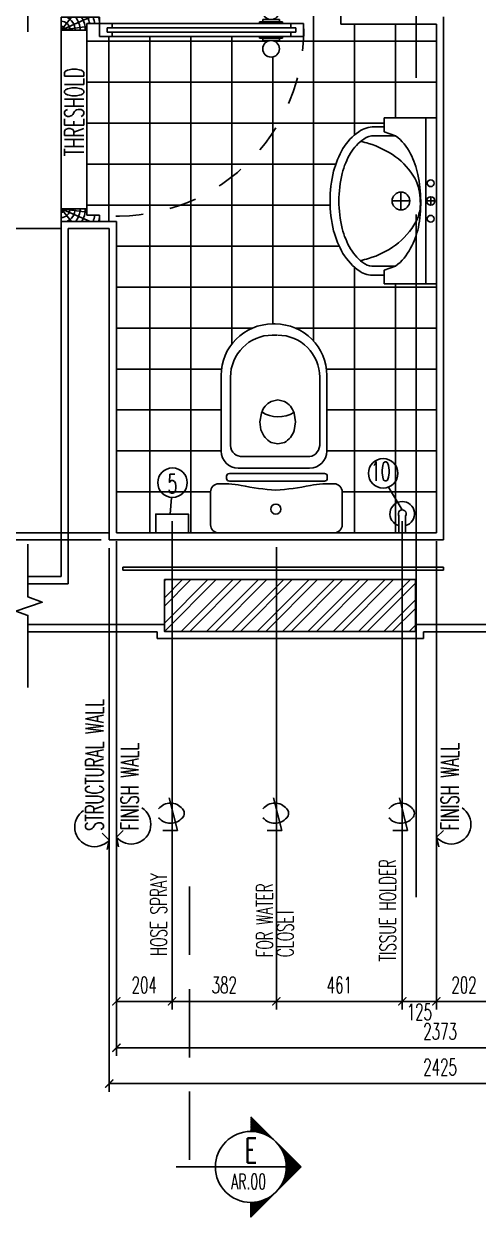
# Model space of a CAD drawing. Extents: x 417646.6 to 417675.4, y 43413.5 to 43433.4.
# Drawn here: x 417665.004 to 417666.669, y 43426.786 to 43431.155 of the extents above; entities that cross this region are included whole.
import ezdxf
from ezdxf.enums import TextEntityAlignment as Align

# ---------------------------------------------------------------- set-up
doc = ezdxf.new("R2010")
doc.units = 0
doc.header["$MEASUREMENT"] = 0
doc.header["$PDMODE"] = 3
doc.header["$PDSIZE"] = 0.1
doc.linetypes.add('CENTERX2', pattern=[4, 2.5, -0.5, 0.5, -0.5])
doc.linetypes.add('HIDDEN', pattern=[0.375, 0.25, -0.125])
doc.layers.get('0').update_dxf_attribs({"linetype": 'CONTINUOUS'})
doc.layers.get('DEFPOINTS').update_dxf_attribs({"linetype": 'CONTINUOUS'})
for name, color, linetype in [('2', 2, 'CONTINUOUS'), ('ARCDIMR', 4, 'CONTINUOUS'), ('AXES', 11, 'CENTERX2'), ('DIM', 4, 'CONTINUOUS'), ('Dimout', 4, 'CONTINUOUS'), ('DOOR', 4, 'CONTINUOUS'), ('DW', 7, 'CONTINUOUS'), ('ELE', 3, 'CONTINUOUS'), ('ELEV-MARK', 6, 'CONTINUOUS'), ('FHC', 2, 'CONTINUOUS'), ('FIX', 3, 'CONTINUOUS'), ('INSUL', 7, 'CONTINUOUS'), ('JUMP', 2, 'CONTINUOUS'), ('Plaster', 7, 'CONTINUOUS'), ('SUNI-FUR', 3, 'CONTINUOUS'), ('Tile', 5, 'CONTINUOUS'), ('TXT', 2, 'CONTINUOUS'), ('WALL', 6, 'CONTINUOUS')]:
    doc.layers.add(name, color=color, linetype=linetype)
doc.styles.add('ROMANS', font='ROMANS.shx', dxfattribs={"width": 0.6})
doc.dimstyles.new('R50', dxfattribs={"dimscale": 0, "dimtxt": 0.06, "dimasz": 0.03, "dimexe": 0.03, "dimexo": 0.03, "dimgap": 0.03, "dimtad": 1, "dimdec": 0, "dimlfac": 1000, "dimzin": 13, "dimdsep": 46, "dimtxsty": 'ROMANS', "dimblk": 'ARCHTICK', "dimcen": 0.09, "dimclrd": 4, "dimclre": 4, "dimclrt": 2, "dimadec": 0, "dimazin": 0, "dimtfac": 1, "dimtdec": 0, "dimtofl": 0, "dimtmove": 2, "dimatfit": 3, "dimldrblk": 'CLOSEDBLANK', "dimfxl": 0, "dimtolj": 1, "dimtzin": 0, "dimarcsym": 0})

# ---------------------------------------------------------------- blocks, each defined once
blk = doc.blocks.new('A$C3CD36B94')
at = {"layer": 'DOOR', "color": 0, "linetype": 'ByBlock'}
for p, q in [((105.9, 950.4), (55.9, 950.4)), ((55.9, 800.4), (55.9, 950.4)), ((105.9, 850.4), (105.9, 950.4)), ((805.9, 950.4), (855.9, 950.4)), ((805.9, 850.4), (805.9, 950.4)), ((855.9, 800.4), (855.9, 950.4)), ((855.9, 950.4), (855.9, 800.4)), ((80.9, 850.4), (105.9, 850.4)), ((80.9, 800.4), (80.9, 850.4)), ((830.9, 850.4), (805.9, 850.4)), ((830.9, 800.4), (830.9, 850.4)), ((55.9, 800.4), (80.9, 800.4)), ((130.9, 800.4), (80.9, 800.4)), ((80.9, 750.4), (80.9, 800.4)), ((130.9, 800.4), (130.9, 750.4)), ((855.9, 800.4), (830.9, 800.4)), ((97.9, 750.4), (80.9, 750.4)), ((113.9, 770.4), (97.9, 770.4)), ((97.9, 770.4), (97.9, 750.4)), ((113.9, 750.4), (113.9, 770.4)), ((130.9, 750.4), (113.9, 750.4)), ((64.7, 95.4), (64.7, 160.2)), ((73.7, 160.2), (64.7, 160.2)), ((73.7, 172.8), (73.7, 82.8)), ((80.9, 172.8), (73.7, 172.8)), ((73.7, 95.4), (73.7, 160.2)), ((130.9, 172.8), (138.1, 172.8)), ((138.1, 172.8), (138.1, 82.8)), ((138.1, 95.4), (138.1, 160.2)), ((138.1, 160.2), (147.1, 160.2)), ((147.1, 95.4), (147.1, 160.2)), ((73.7, 95.4), (64.7, 95.4)), ((138.1, 95.4), (147.1, 95.4)), ((80.9, 82.8), (73.7, 82.8)), ((80.9, 50.4), (80.9, 0.4)), ((80.9, 50.4), (97.9, 50.4)), ((97.9, 50.4), (97.9, 30.4)), ((113.9, 50.4), (113.9, 30.4)), ((113.9, 50.4), (130.9, 50.4)), ((130.9, 82.8), (138.1, 82.8)), ((130.9, 50.4), (130.9, 0.4)), ((130.9, 0.4), (80.9, 0.4)), ((80.9, 0.4), (130.9, 0.4)), ((97.9, 30.4), (113.9, 30.4))]:
    blk.add_line(p, q, dxfattribs=at)
at = {"layer": 'DOOR', "color": 9, "linetype": 'ByBlock'}
for p, q in [((105.9, 950.4), (55.9, 910.3)), ((105.9, 950.4), (55.9, 836.7)), ((105.9, 950.4), (92.6, 850.4)), ((805.9, 950.4), (819.3, 850.4)), ((805.9, 950.4), (855.9, 836.7)), ((805.9, 950.4), (855.9, 910.3))]:
    blk.add_line(p, q, dxfattribs=at)
at = {"layer": 'DOOR', "linetype": 'ByBlock'}
for p, q in [((80.9, 750.4), (80.9, 50.4)), ((97.9, 750.4), (97.9, 50.4)), ((113.9, 750.4), (113.9, 50.4)), ((130.9, 50.4), (130.9, 750.4))]:
    blk.add_line(p, q, dxfattribs=at)
at = {"layer": 'DOOR', "color": 0, "linetype": 'ByBlock'}
for centre in [(32.4, 127.8), (179.5, 127.8)]:
    blk.add_circle(centre, 32.4, dxfattribs=at)
at = {"layer": 'DOOR', "color": 9, "linetype": 'ByBlock'}
for centre, radius, start, end in [((105.9, 950.4), 34.4, 180, 270), ((105.9, 950.4), 14.4, 180, 270), ((805.9, 950.4), 34.4, 270, 0), ((805.9, 950.4), 14.4, 270, 0), ((105.9, 950.4), 54.4, 203.2074, 270), ((105.9, 950.4), 74.4, 227.7764, 270), ((805.9, 950.4), 54.4, 270, 336.7926), ((805.9, 950.4), 74.4, 270, 312.2236), ((105.9, 950.4), 94.4, 238.0182, 270), ((105.9, 950.4), 114.4, 244.0838, 257.3774), ((805.9, 950.4), 94.4, 270, 301.9818), ((105.9, 950.4), 134.4, 248.1598, 259.28), ((105.9, 950.4), 154.4, 251.1053, 256.2858), ((805.9, 950.4), 134.4, 280.72, 291.8402), ((805.9, 950.4), 154.4, 283.7142, 288.8947)]:
    blk.add_arc(centre, radius, start, end, dxfattribs=at)
at = {"layer": 'DOOR', "linetype": 'HIDDEN', "ltscale": 0.5}
blk.add_arc((105.9, 728.6), 728.6, 268.0335, 5.6617, dxfattribs=at)
blk = doc.blocks.new('2')
at = {"layer": 'SUNI-FUR', "linetype": 'Continuous'}
for p, q in [((0.0137, 0.765), (0.0041, 0.765)), ((0.0159, 0.7241), (-0.0034, 0.7241)), ((-0.1849, 0.576), (-0.1849, 0.2998)), ((-0.1587, 0.5702), (-0.1587, 0.3197)), ((0.1683, 0.3197), (0.1683, 0.5702)), ((0.2027, 0.2998), (0.2027, 0.576)), ((-0.005, 0.4872), (-0.0292, 0.4813)), ((0.0193, 0.4813), (-0.005, 0.4872)), ((-0.0651, 0.438), (-0.0703, 0.4064)), ((0.0603, 0.4064), (0.0551, 0.438)), ((-0.0703, 0.4064), (-0.0651, 0.3747)), ((0.0565, 0.3772), (0.0603, 0.4064)), ((-0.0292, 0.3314), (-0.005, 0.3255)), ((-0.005, 0.3255), (0.0193, 0.3314)), ((-0.1129, 0.2792), (0.0084, 0.2792)), ((0.0012, 0.2792), (0.1226, 0.2792)), ((0.0084, 0.2792), (0.0012, 0.2792)), ((-0.1219, 0.2368), (0.0089, 0.2368)), ((0.0089, 0.2368), (0.1397, 0.2368)), ((-0.2113, 0.1798), (-0.1699, 0.1798)), ((-0.1863, 0.1994), (-0.1863, 0.2076)), ((-0.1763, 0.2176), (0.1724, 0.2176)), ((0.1724, 0.1894), (-0.1763, 0.1894)), ((0.1743, 0.1798), (0.2113, 0.1798)), ((0.1743, 0.1798), (0.1743, 0.1798)), ((0.1824, 0.2076), (0.1824, 0.1994)), ((-0.2413, 0.03), (-0.2413, 0.1498)), ((0.2413, 0.1498), (0.2413, 0.03)), ((0.2113, 0), (-0.2113, 0))]:
    blk.add_line(p, q, dxfattribs=at)
blk.add_circle((0.0019, 0.0872), 0.0184, dxfattribs=at)
for centre, radius, start, end in [((0.0041, 0.576), 0.189, 90, 180), ((0.0137, 0.576), 0.189, 0, 90), ((-0.0048, 0.5702), 0.1539, 90, 180), ((0.0144, 0.5702), 0.1539, 0, 90), ((0.0019, 0.4207), 0.0682, 117.1532, 141.0758), ((-0.0119, 0.4207), 0.0682, 38.9242, 62.8468), ((0.0126, 0.412), 0.082, 141.0758, 161.504), ((-0.0074, 0.5367), 0.1117, 239.4234, 302.9162), ((-0.0226, 0.412), 0.082, 18.496, 38.9242), ((0.0126, 0.4007), 0.082, 198.496, 218.9242), ((-0.0289, 0.4058), 0.0901, 321.0758, 341.504), ((-0.1156, 0.3224), 0.0432, 183.5129, 273.5129), ((0.0019, 0.392), 0.0682, 218.9242, 242.8468), ((-0.0119, 0.392), 0.0682, 297.1532, 321.0758), ((0.1252, 0.3224), 0.0432, 266.4871, 356.4871), ((-0.1219, 0.2998), 0.063, 180, 270), ((0.1397, 0.2998), 0.063, 270, 0), ((-0.2113, 0.1498), 0.03, 90, 180), ((-0.1763, 0.2076), 0.01, 90, 180), ((-0.1763, 0.1994), 0.01, 180, 270), ((-0.2015, -0.2523), 0.4332, 79.7535, 85.8109), ((0.2059, -0.2523), 0.4332, 94.1891, 100.2465), ((0.1724, 0.2076), 0.01, 0, 90), ((0.1724, 0.1994), 0.01, 270, 0), ((0.2113, 0.1498), 0.03, 0, 90), ((0.0746, 1.126), 0.9726, 258.1938, 265.7347), ((-0.0701, 1.126), 0.9726, 274.2653, 281.8062), ((-0.2113, 0.03), 0.03, 180, 270), ((0.2113, 0.03), 0.03, 270, 0)]:
    blk.add_arc(centre, radius, start, end, dxfattribs=at)
blk = doc.blocks.new('3')
at = {"layer": 'SUNI-FUR', "linetype": 'Continuous'}
for p, q in [((-0.3039, 0), (-0.3039, -0.1919)), ((0.3039, 0), (-0.3039, 0)), ((0.3039, -0.1919), (0.3039, 0)), ((0.3039, -0.039), (-0.3039, -0.039)), ((0.0156, -0.021), (-0.0155, -0.021)), ((0, -0.0055), (0, -0.0366)), ((0.0325, -0.13), (-0.0325, -0.13)), ((0, -0.0975), (0, -0.1625)), ((-0.2537, -0.1919), (-0.2387, -0.1496)), ((-0.2389, -0.2275), (-0.2389, -0.15)), ((0.2387, -0.1496), (0.2537, -0.1919)), ((0.2389, -0.15), (0.2389, -0.2275)), ((-0.3039, -0.1919), (-0.2537, -0.1919)), ((-0.2714, -0.2275), (-0.2714, -0.1919)), ((0.2537, -0.1919), (0.3039, -0.1919)), ((0.2714, -0.1919), (0.2714, -0.2275))]:
    blk.add_line(p, q, dxfattribs=at)
for centre, radius in [((-0.065, -0.021), 0.0124), ((0, -0.021), 0.0155), ((0.065, -0.021), 0.0124), ((0, -0.13), 0.0325)]:
    blk.add_circle(centre, radius, dxfattribs=at)
for centre, radius, start, end in [((-0.028, -0.3651), 0.3068, 103.0865, 118.1878), ((0.0537, -0.3121), 0.2697, 118.7422, 143.0578), ((-0.0078, -0.528), 0.4705, 89.0532, 100.9895), ((-0.012, -0.189), 0.1301, 84.8536, 119.4454), ((0.0031, -0.2275), 0.1682, 61.4441, 91.1678), ((0, -0.5271), 0.4694, 78.0637, 90), ((-0.0403, -0.2967), 0.2498, 35.9608, 60.2764), ((0.0338, -0.3673), 0.3061, 62.9623, 78.0637), ((-0.0851, -0.2667), 0.1932, 117.0377, 142.6695), ((0.0851, -0.2667), 0.1932, 37.3305, 62.9623), ((0.104, -0.3429), 0.3284, 144.0392, 163.2739), ((-0.104, -0.3429), 0.3284, 16.7261, 35.9608), ((-0.1911, -0.2352), 0.0807, 174.5539, 214.673), ((-0.1868, -0.2338), 0.0525, 173.0893, 213.2084), ((0.2045, -0.3731), 0.4333, 163.2739, 167.375), ((-0.2045, -0.3731), 0.4333, 12.7359, 16.7261), ((0.1708, -0.2275), 0.068, 325.327, 0), ((0.1708, -0.2275), 0.1005, 325.327, 0), ((-0.0828, -0.1603), 0.2123, 214.673, 239.0867), ((-0.0828, -0.1603), 0.1798, 214.673, 239.0867), ((0.0893, -0.1711), 0.1672, 300.9133, 325.327), ((0.0893, -0.1711), 0.1997, 300.9133, 325.327), ((-0.0354, -0.0811), 0.3046, 239.0867, 256.0699), ((-0.0354, -0.0811), 0.2721, 239.0867, 256.0699), ((0, 0.0617), 0.4192, 256.0699, 270), ((0, 0.0617), 0.4192, 270, 283.9301), ((0.0354, -0.0811), 0.2721, 283.9301, 300.9133), ((0.0354, -0.0811), 0.3046, 283.9301, 300.9133), ((0, 0.0617), 0.4517, 256.0699, 270), ((0, 0.0617), 0.4517, 270, 283.9301)]:
    blk.add_arc(centre, radius, start, end, dxfattribs=at)
blk = doc.blocks.new('A$C785E76E1')
at = {"layer": 'JUMP'}
for p, q in [((0.033, 0.0529), (0.033, 0.1149)), ((0.057, 0.0529), (0.057, 0.1149))]:
    blk.add_line(p, q, dxfattribs=at)
for radius, start, end in [(0.045, 105.4782, 74.5218), (0.0144, 146.4427, 33.5573)]:
    blk.add_arc((0.045, 0.045), radius, start, end, dxfattribs=at)
blk = doc.blocks.new('_ARCHTICK')
at = {"color": 0, "linetype": 'ByBlock', "const_width": 0.15}
blk.add_lwpolyline([(-0.5, -0.5), (0.5, 0.5)], dxfattribs=at)
blk = doc.blocks.new('*D114')
at = {"layer": '2', "color": 4, "lineweight": -2}
for p, q in [((417665.5473, 43429.3337), (417665.5473, 43427.546)), ((417665.9296, 43429.2388), (417665.9296, 43427.546)), ((417665.5473, 43427.576), (417665.9296, 43427.576))]:
    blk.add_line(p, q, dxfattribs=at)
at = {"layer": 'DEFPOINTS', "color": 0}
for p in [(417665.5473, 43429.3637), (417665.9296, 43429.2688), (417665.9296, 43427.576)]:
    blk.add_point(p, dxfattribs=at)
at = {"layer": '2', "color": 4, "lineweight": -2, "xscale": 0.03, "yscale": 0.03, "zscale": 0.03, "rotation": 180}
blk.add_blockref('_ARCHTICK', (417665.5473, 43427.576), dxfattribs=at)
at = {"layer": '2', "color": 4, "lineweight": -2, "xscale": 0.03, "yscale": 0.03, "zscale": 0.03}
blk.add_blockref('_ARCHTICK', (417665.9296, 43427.576), dxfattribs=at)
at = {"layer": '2', "color": 2, "insert": (417665.7385, 43427.636), "char_height": 0.06, "attachment_point": 5, "style": 'ROMANS'}
blk.add_mtext('\\A1;382', dxfattribs=at)
blk = doc.blocks.new('_ClosedBlank')
at = {"color": 0, "linetype": 'ByBlock', "lineweight": -2}
for p, q in [((-1, 0.17), (0, 0)), ((-1, 0.17), (-1, -0.17)), ((0, 0), (-1, -0.17))]:
    blk.add_line(p, q, dxfattribs=at)
blk = doc.blocks.new('*D115')
at = {"layer": '2', "color": 4, "lineweight": -2}
for p, q in [((417666.3908, 43429.3347), (417666.3908, 43427.546)), ((417665.9296, 43429.2388), (417665.9296, 43427.546)), ((417665.9296, 43427.576), (417666.3908, 43427.576))]:
    blk.add_line(p, q, dxfattribs=at)
at = {"layer": 'DEFPOINTS', "color": 0}
for p in [(417666.3908, 43429.3647), (417665.9296, 43429.2688), (417666.3908, 43427.576)]:
    blk.add_point(p, dxfattribs=at)
at = {"layer": '2', "color": 4, "lineweight": -2, "xscale": 0.03, "yscale": 0.03, "zscale": 0.03, "rotation": 180}
blk.add_blockref('_ARCHTICK', (417665.9296, 43427.576), dxfattribs=at)
at = {"layer": '2', "color": 4, "lineweight": -2, "xscale": 0.03, "yscale": 0.03, "zscale": 0.03}
blk.add_blockref('_ARCHTICK', (417666.3908, 43427.576), dxfattribs=at)
at = {"layer": '2', "color": 2, "insert": (417666.1602, 43427.636), "char_height": 0.06, "attachment_point": 5, "style": 'ROMANS'}
blk.add_mtext('\\A1;461', dxfattribs=at)
blk = doc.blocks.new('SCNTR', base_point=(3632.66, 549.66))
for q in [(3633.89, 554.57), (3636.1, 543.44)]:
    blk.add_line((3631.12, 543.44), q)
for centre, radius, start, end in [((3633.47, 547.5), 5.23, 39.4883, 140.5117), ((3630.8, 549.38), 1.99, 133.3084, 182.4789), ((3630.8, 549.21), 1.99, 177.5211, 226.6916), ((3633.47, 551.09), 5.23, 219.4883, 320.5117)]:
    blk.add_arc(centre, radius, start, end)
blk = doc.blocks.new('*D116')
at = {"layer": '2', "color": 4, "lineweight": -2}
for p, q in [((417666.3908, 43429.3047), (417666.3908, 43427.546)), ((417666.5161, 43429.2612), (417666.5161, 43427.546)), ((417666.3908, 43427.576), (417666.5161, 43427.576))]:
    blk.add_line(p, q, dxfattribs=at)
at = {"layer": 'DEFPOINTS', "color": 0}
for p in [(417666.3908, 43429.3347), (417666.5161, 43429.2912), (417666.5161, 43427.576)]:
    blk.add_point(p, dxfattribs=at)
at = {"layer": '2', "color": 4, "lineweight": -2, "xscale": 0.03, "yscale": 0.03, "zscale": 0.03, "rotation": 180}
blk.add_blockref('_ARCHTICK', (417666.3908, 43427.576), dxfattribs=at)
at = {"layer": '2', "color": 4, "lineweight": -2, "xscale": 0.03, "yscale": 0.03, "zscale": 0.03}
blk.add_blockref('_ARCHTICK', (417666.5161, 43427.576), dxfattribs=at)
at = {"layer": '2', "color": 2, "insert": (417666.4535, 43427.537), "char_height": 0.06, "attachment_point": 5, "style": 'ROMANS'}
blk.add_mtext('\\A1;125', dxfattribs=at)
blk = doc.blocks.new('*D117')
at = {"layer": '2', "color": 4, "lineweight": -2}
for p, q in [((417665.3431, 43429.2612), (417665.3431, 43427.546)), ((417665.5473, 43429.2612), (417665.5473, 43427.546)), ((417665.5473, 43427.576), (417665.3431, 43427.576))]:
    blk.add_line(p, q, dxfattribs=at)
at = {"layer": 'DEFPOINTS', "color": 0}
for p in [(417665.3431, 43429.2912), (417665.5473, 43429.2912), (417665.3431, 43427.576)]:
    blk.add_point(p, dxfattribs=at)
at = {"layer": '2', "color": 4, "lineweight": -2, "xscale": 0.03, "yscale": 0.03, "zscale": 0.03, "rotation": 180}
blk.add_blockref('_ARCHTICK', (417665.3431, 43427.576), dxfattribs=at)
at = {"layer": '2', "color": 4, "lineweight": -2, "xscale": 0.03, "yscale": 0.03, "zscale": 0.03}
blk.add_blockref('_ARCHTICK', (417665.5473, 43427.576), dxfattribs=at)
at = {"layer": '2', "color": 2, "insert": (417665.4452, 43427.636), "char_height": 0.06, "attachment_point": 5, "style": 'ROMANS'}
blk.add_mtext('\\A1;204', dxfattribs=at)
blk = doc.blocks.new('*D122')
at = {"layer": '2', "color": 4, "lineweight": -2}
for p, q in [((417666.5161, 43428.3736), (417666.5161, 43427.546)), ((417666.7181, 43428.3736), (417666.7181, 43427.546)), ((417666.5161, 43427.576), (417666.7181, 43427.576))]:
    blk.add_line(p, q, dxfattribs=at)
at = {"layer": 'DEFPOINTS', "color": 0}
for p in [(417666.5161, 43428.4036), (417666.7181, 43428.4036), (417666.7181, 43427.576)]:
    blk.add_point(p, dxfattribs=at)
at = {"layer": '2', "color": 4, "lineweight": -2, "xscale": 0.03, "yscale": 0.03, "zscale": 0.03, "rotation": 180}
blk.add_blockref('_ARCHTICK', (417666.5161, 43427.576), dxfattribs=at)
at = {"layer": '2', "color": 4, "lineweight": -2, "xscale": 0.03, "yscale": 0.03, "zscale": 0.03}
blk.add_blockref('_ARCHTICK', (417666.7181, 43427.576), dxfattribs=at)
at = {"layer": '2', "color": 2, "insert": (417666.6171, 43427.636), "char_height": 0.06, "attachment_point": 5, "style": 'ROMANS'}
blk.add_mtext('\\A1;202', dxfattribs=at)
blk = doc.blocks.new('*D123')
at = {"layer": '2', "color": 4, "lineweight": -2}
for p, q in [((417665.3431, 43429.2612), (417665.3431, 43427.3759)), ((417667.7161, 43429.1012), (417667.7161, 43427.3759)), ((417665.3431, 43427.4059), (417667.7161, 43427.4059))]:
    blk.add_line(p, q, dxfattribs=at)
at = {"layer": 'DEFPOINTS', "color": 0}
for p in [(417665.3431, 43429.2912), (417667.7161, 43429.1312), (417667.7161, 43427.4059)]:
    blk.add_point(p, dxfattribs=at)
at = {"layer": '2', "color": 4, "lineweight": -2, "xscale": 0.03, "yscale": 0.03, "zscale": 0.03, "rotation": 180}
blk.add_blockref('_ARCHTICK', (417665.3431, 43427.4059), dxfattribs=at)
at = {"layer": '2', "color": 4, "lineweight": -2, "xscale": 0.03, "yscale": 0.03, "zscale": 0.03}
blk.add_blockref('_ARCHTICK', (417667.7161, 43427.4059), dxfattribs=at)
at = {"layer": '2', "color": 2, "insert": (417666.5296, 43427.4659), "char_height": 0.06, "attachment_point": 5, "style": 'ROMANS'}
blk.add_mtext('\\A1;2373', dxfattribs=at)
blk = doc.blocks.new('*D124')
at = {"layer": '2', "color": 4, "lineweight": -2}
for p, q in [((417665.3171, 43429.2352), (417665.3171, 43427.2449)), ((417667.7421, 43429.0752), (417667.7421, 43427.2449)), ((417667.7421, 43427.2749), (417665.3171, 43427.2749))]:
    blk.add_line(p, q, dxfattribs=at)
at = {"layer": 'DEFPOINTS', "color": 0}
for p in [(417665.3171, 43429.2652), (417667.7421, 43429.1052), (417665.3171, 43427.2749)]:
    blk.add_point(p, dxfattribs=at)
at = {"layer": '2', "color": 4, "lineweight": -2, "xscale": 0.03, "yscale": 0.03, "zscale": 0.03, "rotation": 180}
blk.add_blockref('_ARCHTICK', (417665.3171, 43427.2749), dxfattribs=at)
at = {"layer": '2', "color": 4, "lineweight": -2, "xscale": 0.03, "yscale": 0.03, "zscale": 0.03}
blk.add_blockref('_ARCHTICK', (417667.7421, 43427.2749), dxfattribs=at)
at = {"layer": '2', "color": 2, "insert": (417666.5296, 43427.3349), "char_height": 0.06, "attachment_point": 5, "style": 'ROMANS'}
blk.add_mtext('\\A1;2425', dxfattribs=at)
blk = doc.blocks.new('*D136')
at = {"layer": '2', "color": 4, "lineweight": -2}
for p, q in [((417665.1371, 43431.2052), (417664.2777, 43431.2052)), ((417664.3077, 43431.2052), (417664.3077, 43430.4052)), ((417665.1371, 43430.4052), (417664.2777, 43430.4052))]:
    blk.add_line(p, q, dxfattribs=at)
at = {"layer": 'DEFPOINTS', "color": 0}
for p in [(417665.1671, 43431.2052), (417664.3077, 43430.4052), (417665.1671, 43430.4052)]:
    blk.add_point(p, dxfattribs=at)
at = {"layer": '2', "color": 4, "lineweight": -2, "xscale": 0.03, "yscale": 0.03, "zscale": 0.03}
for p, rotation in [((417664.3077, 43431.2052), 90), ((417664.3077, 43430.4052), 270)]:
    blk.add_blockref('_ARCHTICK', p, dxfattribs=dict(at, rotation=rotation))
at = {"layer": '2', "color": 2, "insert": (417664.2477, 43430.8052), "char_height": 0.06, "attachment_point": 5, "rotation": 90, "style": 'ROMANS'}
blk.add_mtext('\\A1;800', dxfattribs=at)
blk = doc.blocks.new('*D137')
at = {"layer": '2', "color": 4, "lineweight": -2}
for p, q in [((417665.0456, 43430.4052), (417664.2777, 43430.4052)), ((417664.3077, 43430.4052), (417664.3077, 43429.2912)), ((417665.3131, 43429.2912), (417664.2777, 43429.2912))]:
    blk.add_line(p, q, dxfattribs=at)
at = {"layer": 'DEFPOINTS', "color": 0}
for p in [(417665.0756, 43430.4052), (417664.3077, 43429.2912), (417665.3431, 43429.2912)]:
    blk.add_point(p, dxfattribs=at)
at = {"layer": '2', "color": 4, "lineweight": -2, "xscale": 0.03, "yscale": 0.03, "zscale": 0.03}
for p, rotation in [((417664.3077, 43430.4052), 90), ((417664.3077, 43429.2912), 270)]:
    blk.add_blockref('_ARCHTICK', p, dxfattribs=dict(at, rotation=rotation))
at = {"layer": '2', "color": 2, "insert": (417664.2477, 43429.8482), "char_height": 0.06, "attachment_point": 5, "rotation": 90, "style": 'ROMANS'}
blk.add_mtext('\\A1;1114', dxfattribs=at)
blk = doc.blocks.new('*D138')
at = {"layer": '2', "color": 4, "lineweight": -2}
for p, q in [((417665.3131, 43431.3292), (417664.1131, 43431.3292)), ((417664.1431, 43429.2912), (417664.1431, 43431.3292)), ((417665.3131, 43429.2912), (417664.1131, 43429.2912))]:
    blk.add_line(p, q, dxfattribs=at)
at = {"layer": 'DEFPOINTS', "color": 0}
for p in [(417664.1431, 43431.3292), (417665.3431, 43431.3292), (417665.3431, 43429.2912)]:
    blk.add_point(p, dxfattribs=at)
at = {"layer": '2', "color": 4, "lineweight": -2, "xscale": 0.03, "yscale": 0.03, "zscale": 0.03}
for p, rotation in [((417664.1431, 43431.3292), 90), ((417664.1431, 43429.2912), 270)]:
    blk.add_blockref('_ARCHTICK', p, dxfattribs=dict(at, rotation=rotation))
at = {"layer": '2', "color": 2, "insert": (417664.0831, 43430.3102), "char_height": 0.06, "attachment_point": 5, "rotation": 90, "style": 'ROMANS'}
blk.add_mtext('\\A1;2038', dxfattribs=at)
blk = doc.blocks.new('*D139')
at = {"layer": '2', "color": 4, "lineweight": -2}
for p, q in [((417665.2871, 43431.3552), (417663.9642, 43431.3552)), ((417663.9942, 43431.3552), (417663.9942, 43429.2652)), ((417665.2871, 43429.2652), (417663.9642, 43429.2652))]:
    blk.add_line(p, q, dxfattribs=at)
at = {"layer": 'DEFPOINTS', "color": 0}
for p in [(417665.3171, 43431.3552), (417663.9942, 43429.2652), (417665.3171, 43429.2652)]:
    blk.add_point(p, dxfattribs=at)
at = {"layer": '2', "color": 4, "lineweight": -2, "xscale": 0.03, "yscale": 0.03, "zscale": 0.03}
for p, rotation in [((417663.9942, 43431.3552), 90), ((417663.9942, 43429.2652), 270)]:
    blk.add_blockref('_ARCHTICK', p, dxfattribs=dict(at, rotation=rotation))
at = {"layer": '2', "color": 2, "insert": (417663.9342, 43430.3102), "char_height": 0.06, "attachment_point": 5, "rotation": 90, "style": 'ROMANS'}
blk.add_mtext('\\A1;2090', dxfattribs=at)
blk = doc.blocks.new('*X36')
at = {"color": 0}
for p, q in [((14608, 7877), (14819, 8088)), ((14625, 7890), (14821, 8086)), ((14637, 7899), (14823, 8084)), ((14647, 7905), (14825, 8082)), ((14656, 7910), (14826, 8081)), ((14664, 7915), (14828, 8079)), ((14671, 7919), (14830, 8077)), ((14678, 7922), (14832, 8075)), ((14685, 7925), (14833, 8073)), ((14691, 7928), (14835, 8072)), ((14697, 7930), (14837, 8070)), ((14703, 7933), (14839, 8068)), ((14709, 7935), (14841, 8066)), ((14714, 7937), (14842, 8065)), ((14719, 7938), (14844, 8063)), ((14725, 7940), (14846, 8061)), ((14730, 7941), (14848, 8059)), ((14734, 7943), (14849, 8058)), ((14739, 7944), (14851, 8056)), ((14744, 7945), (14853, 8054)), ((14749, 7946), (14855, 8052)), ((14753, 7947), (14856, 8051)), ((14757, 7948), (14858, 8049)), ((14762, 7949), (14860, 8047)), ((14766, 7950), (14862, 8045)), ((14770, 7950), (14863, 8043)), ((14774, 7951), (14865, 8042)), ((14778, 7951), (14867, 8040)), ((14782, 7952), (14869, 8038)), ((14786, 7952), (14871, 8036)), ((14790, 7953), (14872, 8035)), ((14794, 7953), (14874, 8033)), ((14798, 7953), (14876, 8031)), ((14802, 7953), (14878, 8029)), ((14805, 7954), (14879, 8028)), ((14809, 7954), (14881, 8026)), ((14813, 7954), (14883, 8024)), ((14816, 7954), (14885, 8022)), ((14820, 7954), (14886, 8020)), ((14823, 7954), (14888, 8019)), ((14827, 7954), (14890, 8017)), ((14830, 7954), (14892, 8015)), ((14834, 7953), (14894, 8013)), ((14837, 7953), (14895, 8012)), ((14840, 7953), (14897, 8010)), ((14844, 7953), (14899, 8008)), ((14847, 7953), (14901, 8006)), ((14850, 7952), (14902, 8005)), ((14853, 7952), (14904, 8003)), ((14856, 7952), (14906, 8001)), ((14860, 7951), (14908, 7999)), ((14863, 7951), (14909, 7997)), ((14866, 7950), (14911, 7996)), ((14869, 7950), (14913, 7994)), ((14872, 7949), (14915, 7992)), ((14875, 7949), (14917, 7990)), ((14878, 7948), (14918, 7989)), ((14881, 7948), (14920, 7987)), ((14884, 7947), (14922, 7985)), ((14887, 7947), (14924, 7983)), ((14890, 7946), (14925, 7982)), ((14893, 7945), (14927, 7980)), ((14895, 7945), (14929, 7978)), ((14898, 7944), (14931, 7976)), ((14901, 7943), (14932, 7974)), ((14904, 7942), (14934, 7973)), ((14907, 7942), (14936, 7971)), ((14909, 7941), (14938, 7969)), ((14912, 7940), (14939, 7967)), ((14915, 7939), (14941, 7966)), ((14917, 7938), (14943, 7964)), ((14920, 7937), (14945, 7962)), ((14923, 7937), (14947, 7960)), ((14925, 7936), (14948, 7959)), ((14928, 7935), (14950, 7957)), ((14931, 7934), (14952, 7955)), ((14933, 7933), (14954, 7953)), ((14936, 7932), (14955, 7952)), ((14938, 7931), (14957, 7950)), ((14941, 7930), (14959, 7948)), ((14943, 7929), (14961, 7946)), ((14946, 7928), (14962, 7944)), ((14948, 7927), (14964, 7943)), ((14951, 7926), (14966, 7941)), ((14953, 7925), (14968, 7939)), ((14956, 7923), (14970, 7937)), ((14958, 7922), (14971, 7936)), ((14960, 7921), (14973, 7934)), ((14963, 7920), (14975, 7932)), ((14965, 7919), (14977, 7930)), ((14967, 7918), (14978, 7929)), ((14970, 7916), (14980, 7927)), ((14972, 7915), (14982, 7925)), ((14974, 7914), (14984, 7923)), ((14977, 7913), (14985, 7921)), ((14979, 7911), (14987, 7920)), ((14981, 7910), (14989, 7918)), ((14983, 7909), (14991, 7916)), ((14986, 7908), (14993, 7914)), ((14988, 7906), (14994, 7913)), ((14990, 7905), (14996, 7911)), ((14992, 7903), (14998, 7909)), ((14994, 7902), (15000, 7907)), ((14997, 7901), (15001, 7906)), ((14999, 7899), (15003, 7904)), ((15001, 7898), (15005, 7902)), ((15003, 7896), (15007, 7900)), ((15005, 7895), (15008, 7898)), ((15007, 7894), (15010, 7897)), ((15009, 7892), (15012, 7895)), ((15011, 7891), (15014, 7893)), ((15013, 7889), (15016, 7891)), ((15015, 7888), (15017, 7890)), ((15017, 7886), (15019, 7888)), ((15019, 7884), (15021, 7886)), ((15021, 7883), (15023, 7884)), ((15023, 7881), (15024, 7883)), ((15025, 7880), (15026, 7881)), ((15027, 7878), (15028, 7879)), ((15029, 7877), (15030, 7877)), ((15031, 7875), (15031, 7875)), ((15033, 7873), (15033, 7874)), ((15035, 7872), (15035, 7872)), ((15036, 7870), (15037, 7870)), ((15038, 7868), (15038, 7868)), ((15040, 7867), (15040, 7867)), ((15042, 7865), (15042, 7865)), ((14360, 7629), (14571, 7839)), ((14364, 7629), (14557, 7822)), ((14368, 7629), (14549, 7810)), ((14371, 7629), (14542, 7800)), ((14375, 7629), (14537, 7791)), ((14378, 7629), (14533, 7783)), ((14382, 7629), (14529, 7776)), ((14385, 7629), (14525, 7769)), ((14389, 7629), (14522, 7762)), ((14392, 7629), (14519, 7756)), ((15044, 7863), (15044, 7863)), ((15046, 7861), (15046, 7861)), ((15047, 7860), (15047, 7860)), ((15051, 7856), (15051, 7856)), ((15053, 7854), (15053, 7854)), ((15054, 7852), (15054, 7853)), ((15056, 7851), (15056, 7851)), ((15058, 7849), (15058, 7849)), ((15059, 7847), (15060, 7847)), ((15061, 7845), (15061, 7845)), ((15063, 7843), (15063, 7844)), ((15064, 7841), (15065, 7842)), ((15066, 7839), (15067, 7840)), ((15068, 7837), (15069, 7838)), ((15069, 7836), (15070, 7837)), ((15071, 7834), (15072, 7835)), ((15072, 7832), (15074, 7833)), ((15074, 7830), (15076, 7831)), ((15076, 7828), (15077, 7830)), ((15077, 7826), (15079, 7828)), ((15079, 7824), (15081, 7826)), ((15080, 7822), (15083, 7824)), ((15082, 7820), (15084, 7822)), ((15083, 7818), (15086, 7821)), ((15085, 7815), (15088, 7819)), ((15086, 7813), (15090, 7817)), ((15087, 7811), (15092, 7815)), ((15089, 7809), (15093, 7814)), ((15090, 7807), (15095, 7812)), ((15092, 7805), (15097, 7810)), ((15093, 7803), (15099, 7808)), ((15094, 7801), (15100, 7807)), ((15096, 7798), (15102, 7805)), ((15097, 7796), (15104, 7803)), ((15098, 7794), (15106, 7801)), ((15100, 7792), (15107, 7799)), ((15101, 7790), (15109, 7798)), ((15102, 7787), (15111, 7796)), ((15104, 7785), (15113, 7794)), ((15105, 7783), (15115, 7792)), ((15106, 7780), (15116, 7791)), ((15107, 7778), (15118, 7789)), ((15108, 7776), (15120, 7787)), ((15110, 7773), (15122, 7785)), ((15111, 7771), (15123, 7784)), ((15112, 7769), (15125, 7782)), ((15113, 7766), (15127, 7780)), ((15114, 7764), (15129, 7778)), ((15115, 7761), (15130, 7777)), ((15116, 7759), (15132, 7775)), ((15117, 7756), (15134, 7773)), ((15118, 7754), (15136, 7771)), ((15119, 7751), (15137, 7769)), ((15121, 7749), (15139, 7768)), ((15122, 7746), (15141, 7766)), ((15122, 7744), (15143, 7764)), ((15123, 7741), (15145, 7762)), ((15124, 7739), (15146, 7761)), ((15125, 7736), (15148, 7759)), ((15126, 7733), (15150, 7757)), ((15127, 7731), (15152, 7755)), ((14396, 7629), (14517, 7750)), ((14399, 7629), (14515, 7744)), ((14403, 7629), (14513, 7739)), ((14406, 7629), (14511, 7733)), ((14410, 7629), (14509, 7728)), ((14413, 7629), (14507, 7723)), ((14417, 7629), (14506, 7718)), ((14421, 7629), (14505, 7713)), ((14424, 7629), (14503, 7708)), ((14428, 7629), (14502, 7703)), ((14431, 7629), (14501, 7699)), ((14435, 7629), (14500, 7694)), ((14438, 7629), (14499, 7690)), ((14442, 7629), (14499, 7686)), ((14445, 7629), (14498, 7681)), ((14449, 7629), (14497, 7677)), ((14452, 7629), (14497, 7673)), ((14456, 7629), (14496, 7669)), ((14459, 7629), (14496, 7665)), ((14463, 7629), (14495, 7661)), ((14466, 7629), (14495, 7657)), ((14470, 7629), (14494, 7653)), ((14474, 7629), (14494, 7649)), ((15128, 7728), (15153, 7754)), ((15129, 7725), (15155, 7752)), ((15130, 7723), (15157, 7750)), ((15130, 7720), (15159, 7748)), ((15131, 7717), (15160, 7746)), ((15132, 7714), (15162, 7745)), ((15133, 7712), (15164, 7743)), ((15133, 7709), (15166, 7741)), ((15134, 7706), (15168, 7739)), ((15135, 7703), (15169, 7738)), ((15136, 7700), (15171, 7736)), ((15136, 7697), (15173, 7734)), ((15137, 7695), (15175, 7732)), ((15137, 7692), (15176, 7731)), ((15138, 7689), (15178, 7729)), ((15139, 7686), (15180, 7727)), ((15139, 7683), (15182, 7725)), ((15140, 7680), (15183, 7723)), ((15140, 7676), (15185, 7722)), ((15140, 7673), (15187, 7720)), ((15141, 7670), (15189, 7718)), ((15141, 7667), (15191, 7716)), ((15142, 7664), (15192, 7715)), ((15142, 7661), (15194, 7713)), ((15142, 7658), (15196, 7711)), ((15143, 7654), (15198, 7709)), ((15143, 7651), (15199, 7708)), ((15143, 7648), (15201, 7706)), ((15143, 7644), (15203, 7704)), ((15143, 7641), (15205, 7702)), ((15143, 7637), (15206, 7700)), ((15143, 7634), (15208, 7699)), ((15144, 7631), (15210, 7697)), ((15145, 7629), (15212, 7695)), ((15149, 7629), (15214, 7693)), ((15152, 7629), (15215, 7692)), ((15156, 7629), (15217, 7690)), ((15159, 7629), (15219, 7688)), ((15163, 7629), (15221, 7686)), ((15167, 7629), (15222, 7685)), ((15170, 7629), (15224, 7683)), ((15174, 7629), (15226, 7681)), ((15177, 7629), (15228, 7679)), ((15181, 7629), (15229, 7678)), ((15184, 7629), (15231, 7676)), ((15188, 7629), (15233, 7674)), ((15191, 7629), (15235, 7672)), ((15195, 7629), (15236, 7670)), ((15198, 7629), (15238, 7669)), ((15202, 7629), (15240, 7667)), ((15205, 7629), (15242, 7665)), ((15209, 7629), (15244, 7663)), ((15212, 7629), (15245, 7662)), ((15216, 7629), (15247, 7660)), ((15220, 7629), (15249, 7658)), ((15223, 7629), (15251, 7656)), ((15227, 7629), (15252, 7655)), ((15230, 7629), (15254, 7653)), ((15234, 7629), (15256, 7651)), ((15237, 7629), (15258, 7649)), ((15241, 7629), (15259, 7647)), ((14477, 7629), (14494, 7646)), ((14481, 7629), (14494, 7642)), ((14484, 7629), (14494, 7638)), ((14488, 7629), (14494, 7635)), ((14491, 7629), (14494, 7631)), ((15244, 7629), (15261, 7646)), ((15248, 7629), (15263, 7644)), ((15251, 7629), (15265, 7642)), ((15255, 7629), (15267, 7640)), ((15258, 7629), (15268, 7639)), ((15262, 7629), (15270, 7637)), ((15266, 7629), (15272, 7635)), ((15269, 7629), (15274, 7633)), ((15273, 7629), (15275, 7632)), ((15276, 7629), (15277, 7630))]:
    blk.add_line(p, q, dxfattribs=at)
blk = doc.blocks.new('STRUC.W')
at = {"layer": 'DIM'}
blk.add_arc((0.0435, 0.0496), 0.066, 33.1771, 228.7793, dxfattribs=at)
at = {"layer": 'WALL'}
for q in [(-0.0318, 0.0075), (0.0228, 0.0234)]:
    blk.add_line((0, 0), q, dxfattribs=at)
at = {"layer": 'TXT', "style": 'ROMANS', "width": 0.6}
blk.add_text('STRUCTURAL WALL', height=0.06, dxfattribs=at).set_placement((0.0308, 0.0198))
blk = doc.blocks.new('FINISH.W')
at = {"layer": 'DIM'}
blk.add_arc((0.0435, -0.0496), 0.066, 131.2207, 326.8229, dxfattribs=at)
at = {"layer": 'WALL'}
for q in [(-0.0318, -0.0075), (0.0228, -0.0234)]:
    blk.add_line((0, 0), q, dxfattribs=at)
at = {"layer": 'TXT', "style": 'ROMANS', "width": 0.6}
blk.add_text('FINISH WALL', height=0.06, dxfattribs=at).set_placement((0.0232, -0.0748))

msp = doc.modelspace()

# ---------------------------------------------------------------- hatches: boundary and pattern name
at = {"layer": 'FHC', "linetype": 'ByBlock', "ltscale": 0.3}
h = msp.add_hatch(dxfattribs=at)
h.set_pattern_fill('ANSI32', color=11, scale=175, style=0)
h.set_pattern_definition([(44.999998, (417433.32284, 43397.87921), (-0.046403885, 0.046403882), []), (44.999998, (417433.353776, 43397.87921), (-0.046403885, 0.046403882), [])])
h.paths.add_polyline_path([(417666.439, 43428.9302), (417666.439, 43429.1202), (417665.519, 43429.1202), (417665.519, 43428.9302)])
h.paths.add_polyline_path([(417665.3064, 43428.5091), (417665.3064, 43428.9299), (417665.5689, 43428.9299), (417665.5689, 43428.5091)], flags=9)

# ---------------------------------------------------------------- linework, layer by layer
at = {"layer": '2'}
for p, q in [((417665.1411, 43431.1325), (417665.1411, 43430.478)), ((417665.2346, 43431.1325), (417665.2346, 43430.478))]:
    msp.add_line(p, q, dxfattribs=at)
for points in [[(417665.0193, 43431.1255), (417665.0193, 43431.389), (417664.9753, 43431.405), (417665.0713, 43431.437), (417665.0193, 43431.457), (417665.0193, 43431.6497)], [(417665.6073, 43429.2912), (417665.6073, 43429.3601), (417665.4873, 43429.3601), (417665.4873, 43429.2912)], [(417665.0193, 43428.7255), (417665.0193, 43428.989), (417664.9753, 43429.005), (417665.0713, 43429.037), (417665.0193, 43429.057), (417665.0193, 43429.2497)]]:
    msp.add_lwpolyline(points, dxfattribs=at)
at = {"layer": 'AXES'}
msp.add_line((417666.4421, 43427.9576), (417666.4421, 43433.2023), dxfattribs=at)
at = {"layer": 'DW'}
msp.add_line((417665.5448, 43429.4214), (417665.5401, 43429.3601), dxfattribs=at)
at = {"layer": 'ELE'}
msp.add_line((417666.34, 43429.4589), (417666.3908, 43429.3755), dxfattribs=at)
at = {"layer": 'ELEV-MARK', "color": 6, "linetype": 'HIDDEN'}
for p, q in [((417665.6114, 43427.9959), (417665.6114, 43426.9013)), ((417665.5626, 43426.9697), (417665.706, 43426.9697))]:
    msp.add_line(p, q, dxfattribs=at)
at = {"layer": 'ELEV-MARK', "color": 6}
for p, q in [((417665.966, 43426.9697), (417665.706, 43426.9697)), ((417665.836, 43426.7859), (417666.0199, 43426.9697)), ((417665.836, 43426.8397), (417665.836, 43426.7859))]:
    msp.add_line(p, q, dxfattribs=at)
msp.add_circle((417665.836, 43426.9697), 0.13, dxfattribs=at)
at = {"layer": 'FHC', "linetype": 'ByBlock', "ltscale": 0.3}
for p, q in [((417665.519, 43429.1202), (417666.439, 43429.1202)), ((417665.519, 43428.9302), (417665.519, 43429.1202)), ((417666.439, 43429.1202), (417666.439, 43428.9302))]:
    msp.add_line(p, q, dxfattribs=at)
at = {"layer": 'FIX', "color": 2}
for centre in [(417666.3209, 43429.5093), (417665.549, 43429.4752)]:
    msp.add_circle(centre, 0.054, dxfattribs=at)
at = {"layer": 'INSUL'}
for p, q in [((417666.5421, 43429.1652), (417665.3671, 43429.1652)), ((417665.3671, 43429.1652), (417665.3671, 43429.1552)), ((417666.5421, 43429.1552), (417665.3671, 43429.1552)), ((417666.5421, 43429.1552), (417666.5421, 43429.1652))]:
    msp.add_line(p, q, dxfattribs=at)
at = {"layer": 'Plaster'}
for p, q in [((417666.1661, 43431.3292), (417666.1661, 43431.1542)), ((417666.5161, 43431.1542), (417666.1661, 43431.1542)), ((417666.5161, 43431.1542), (417666.5161, 43429.2912)), ((417665.1411, 43430.4312), (417665.1411, 43429.1312)), ((417665.1411, 43430.4312), (417665.3431, 43430.4312)), ((417665.3431, 43430.4312), (417665.3431, 43429.2912)), ((417665.3431, 43429.2912), (417666.5161, 43429.2912)), ((417666.1161, 43429.2922), (417666.1161, 43429.2912)), ((417665.0193, 43429.1312), (417665.1411, 43429.1312)), ((417665.4922, 43428.9292), (417665.0193, 43428.9292)), ((417665.4922, 43428.9292), (417665.4922, 43428.9042)), ((417666.4681, 43428.9042), (417665.4922, 43428.9042)), ((417667.9181, 43428.9292), (417666.4681, 43428.9292)), ((417666.4681, 43428.9292), (417666.4681, 43428.9042))]:
    msp.add_line(p, q, dxfattribs=at)
at = {"layer": 'Tile'}
for p, q in [((417666.0661, 43431.3292), (417666.0661, 43429.9936)), ((417666.2161, 43431.1542), (417666.2161, 43430.7483)), ((417666.3661, 43431.1542), (417666.3661, 43430.8104)), ((417665.2346, 43431.0912), (417665.8975, 43431.0912)), ((417665.3161, 43431.1091), (417665.3161, 43430.4312)), ((417665.4661, 43431.1091), (417665.4661, 43429.2912)), ((417665.6161, 43431.1091), (417665.6161, 43429.2912)), ((417665.7661, 43431.1091), (417665.7661, 43429.9824)), ((417665.923, 43431.0912), (417666.5161, 43431.0912)), ((417665.9161, 43431.034), (417665.9161, 43430.0562)), ((417665.2346, 43430.9412), (417666.5161, 43430.9412)), ((417665.2346, 43430.7912), (417666.3242, 43430.7912)), ((417665.2346, 43430.6412), (417666.147, 43430.6412)), ((417665.2346, 43430.4912), (417666.1263, 43430.4912)), ((417665.3431, 43430.3412), (417666.1595, 43430.3412)), ((417666.2161, 43430.2639), (417666.2161, 43429.2912)), ((417665.3431, 43430.1912), (417666.5161, 43430.1912)), ((417666.3661, 43430.2026), (417666.3661, 43429.2912)), ((417665.3431, 43430.0412), (417665.8421, 43430.0412)), ((417665.9993, 43430.0412), (417666.5161, 43430.0412)), ((417665.3431, 43429.8912), (417665.7284, 43429.8912)), ((417666.113, 43429.8912), (417666.5161, 43429.8912)), ((417665.3431, 43429.7412), (417665.7269, 43429.7412)), ((417666.1145, 43429.7412), (417666.5161, 43429.7412)), ((417665.3431, 43429.5912), (417665.7269, 43429.5912)), ((417666.1145, 43429.5912), (417666.5161, 43429.5912)), ((417665.3431, 43429.4412), (417665.6882, 43429.4412)), ((417666.1709, 43429.4412), (417666.5161, 43429.4412))]:
    msp.add_line(p, q, dxfattribs=at)
at = {"layer": 'WALL'}
for p, q in [((417666.5421, 43429.2652), (417666.5421, 43431.1802)), ((417665.3171, 43430.4052), (417665.1671, 43430.4052)), ((417665.1671, 43430.4052), (417665.1671, 43429.1052)), ((417665.3171, 43430.4052), (417665.3171, 43429.2652)), ((417666.5421, 43429.2652), (417665.3171, 43429.2652)), ((417665.519, 43429.1202), (417665.519, 43428.9552)), ((417666.439, 43429.1202), (417665.519, 43429.1202)), ((417666.439, 43429.1202), (417666.439, 43428.9552)), ((417665.0193, 43429.1052), (417665.1671, 43429.1052)), ((417665.519, 43428.9552), (417665.0193, 43428.9552)), ((417667.8921, 43428.9552), (417666.439, 43428.9552)), ((417666.439, 43428.9302), (417665.519, 43428.9302))]:
    msp.add_line(p, q, dxfattribs=at)
msp.add_lwpolyline([(417666.439, 43428.9552), (417666.439, 43428.9302), (417665.519, 43428.9302), (417665.519, 43428.9552)], dxfattribs=at)

# ---------------------------------------------------------------- block references
at = {"layer": 'ARCDIMR', "xscale": -0.01075199997285381, "yscale": 0.01075200000195764, "zscale": 0.010752}
for p in [(417665.5503, 43428.2687), (417665.9326, 43428.2687), (417666.3938, 43428.2687)]:
    msp.add_blockref('SCNTR', p, dxfattribs=at)
at = {"layer": 'Dimout', "rotation": 180}
msp.add_blockref('A$C785E76E1', (417666.4358, 43429.4061), dxfattribs=at)
at = {"layer": 'DOOR', "color": 0, "xscale": -0.0009350000000449654, "yscale": 0.0009350000000449654, "zscale": 0.0009350000100590115, "rotation": 90}
msp.add_blockref('A$C3CD36B94', (417666.0297, 43431.2315), dxfattribs=at)
at = {"layer": 'ELEV-MARK', "color": 11, "xscale": 0.0003999999971711077, "yscale": 0.0003999999971711077, "zscale": 0.0004, "rotation": 270}
msp.add_blockref('*X36', (417662.7848, 43432.8974), dxfattribs=at)
at = {"layer": 'SUNI-FUR', "xscale": -1, "rotation": 270}
msp.add_blockref('3', (417666.5161, 43430.5065), dxfattribs=at)
at = {"layer": 'SUNI-FUR', "xscale": -1}
msp.add_blockref('2', (417665.9296, 43429.2912), dxfattribs=at)
at = {"layer": 'WALL', "xscale": 1.093749999995453, "yscale": 1.093749999995453, "zscale": 1.09375, "rotation": 90}
for name, p in [('STRUC.W', (417665.3171, 43428.1667)), ('FINISH.W', (417665.3431, 43428.1767)), ('FINISH.W', (417666.5161, 43428.1767))]:
    msp.add_blockref(name, p, dxfattribs=at)

# ---------------------------------------------------------------- texts
at = {"layer": 'ELEV-MARK', "color": 6, "style": 'ROMANS', "width": 0.6}
msp.add_attdef('E', text='1', height=0.09, dxfattribs=at).set_placement((417665.837, 43427.0302), align=Align.MIDDLE)
at = {"layer": 'ELEV-MARK', "color": 2, "style": 'ROMANS', "width": 0.6}
msp.add_attdef('AR.00', text='S-00', height=0.056, dxfattribs=at).set_placement((417665.8278, 43426.9161), align=Align.MIDDLE)
at = {"layer": 'TXT', "style": 'ROMANS', "width": 0.6}
for s, height, p in [('THRESHOLD', 0.07, (417665.2236, 43430.6705)), ('TISSUE HOLDER', 0.06, (417666.3678, 43427.7218)), ('HOSE SPRAY', 0.06, (417665.5282, 43427.742)), ('FOR WATER', 0.06, (417665.9164, 43427.738)), ('CLOSET', 0.06, (417665.9918, 43427.738))]:
    msp.add_text(s, height=height, rotation=90, dxfattribs=at).set_placement(p)
for s, p in [('10', (417666.2759, 43429.4814)), ('5', (417665.5307, 43429.4361))]:
    msp.add_text(s, height=0.07, dxfattribs=at).set_placement(p)

# ---------------------------------------------------------------- dimensions: what is measured, and where the dimension line sits
at = {"layer": '2'}
for base, p1, p2, picture, middle in [((417663.9942, 43429.2652), (417665.3171, 43431.3552), (417665.3171, 43429.2652), '*D139', (417663.9342, 43430.3102)), ((417664.1431, 43431.3292), (417665.3431, 43429.2912), (417665.3431, 43431.3292), '*D138', (417664.0831, 43430.3102)), ((417664.3077, 43430.4052), (417665.1671, 43431.2052), (417665.1671, 43430.4052), '*D136', (417664.2477, 43430.8052)), ((417664.3077, 43429.2912), (417665.0756, 43430.4052), (417665.3431, 43429.2912), '*D137', (417664.2477, 43429.8482))]:
    dim = msp.add_linear_dim(base=base, p1=p1, p2=p2, angle=90, dimstyle='R50', override={"dimscale": 1}, dxfattribs=at)
    dim.commit()
    dim.dimension.update_dxf_attribs({"geometry": picture, "text_midpoint": middle})
for base, p1, p2, picture, middle in [((417665.9296, 43427.576), (417665.5473, 43429.3637), (417665.9296, 43429.2688), '*D114', (417665.7385, 43427.636)), ((417666.3908, 43427.576), (417665.9296, 43429.2688), (417666.3908, 43429.3647), '*D115', (417666.1602, 43427.636)), ((417665.3431, 43427.576), (417665.5473, 43429.2912), (417665.3431, 43429.2912), '*D117', (417665.4452, 43427.636)), ((417667.7161, 43427.4059), (417665.3431, 43429.2912), (417667.7161, 43429.1312), '*D123', (417666.5296, 43427.4659)), ((417665.3171, 43427.2749), (417667.7421, 43429.1052), (417665.3171, 43429.2652), '*D124', (417666.5296, 43427.3349)), ((417666.7181, 43427.576), (417666.5161, 43428.4036), (417666.7181, 43428.4036), '*D122', (417666.6171, 43427.636))]:
    dim = msp.add_linear_dim(base=base, p1=p1, p2=p2, dimstyle='R50', override={"dimscale": 1}, dxfattribs=at)
    dim.commit()
    dim.dimension.update_dxf_attribs({"geometry": picture, "text_midpoint": middle})
dim = msp.add_linear_dim(base=(417666.5161, 43427.576), p1=(417666.3908, 43429.3347), p2=(417666.5161, 43429.2912), dimstyle='R50', override={"dimscale": 1}, dxfattribs=at)
dim.commit()
dim.dimension.update_dxf_attribs({"geometry": '*D116', "text_midpoint": (417666.4535, 43427.537), "dimtype": 128})

doc.saveas('drawing.dxf')
